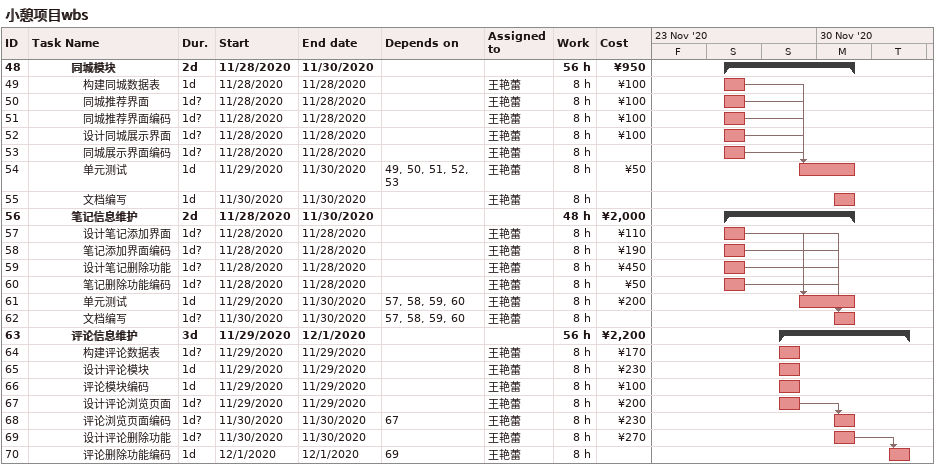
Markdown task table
小憩项目wbs

| ID | Level | Task | Duration | Start | Finish | Predecessors | Resources | Work (h) | Cost (¥) |
|---|---|---|---|---|---|---|---|---|---|
| 48 | 4 | **同城模块** | 2d | 2020-11-28 | 2020-11-30 |  |  | 56 | 950 |
| 49 | 5 | 构建同城数据表 | 1d | 2020-11-28 | 2020-11-28 |  | 王艳蕾 | 8 | 100 |
| 50 | 5 | 同城推荐界面 | 1d? | 2020-11-28 | 2020-11-28 |  | 王艳蕾 | 8 | 100 |
| 51 | 5 | 同城推荐界面编码 | 1d? | 2020-11-28 | 2020-11-28 |  | 王艳蕾 | 8 | 100 |
| 52 | 5 | 设计同城展示界面 | 1d? | 2020-11-28 | 2020-11-28 |  | 王艳蕾 | 8 | 100 |
| 53 | 5 | 同城展示界面编码 | 1d? | 2020-11-28 | 2020-11-28 |  | 王艳蕾 | 8 |  |
| 54 | 5 | 单元测试 | 1d | 2020-11-29 | 2020-11-30 | 49, 50, 51, 52, 53 | 王艳蕾 | 8 | 50 |
| 55 | 5 | 文档编写 | 1d | 2020-11-30 | 2020-11-30 |  | 王艳蕾 | 8 |  |
| 56 | 4 | **笔记信息维护** | 2d | 2020-11-28 | 2020-11-30 |  |  | 48 | 2000 |
| 57 | 5 | 设计笔记添加界面 | 1d? | 2020-11-28 | 2020-11-28 |  | 王艳蕾 | 8 | 110 |
| 58 | 5 | 笔记添加界面编码 | 1d? | 2020-11-28 | 2020-11-28 |  | 王艳蕾 | 8 | 190 |
| 59 | 5 | 设计笔记删除功能 | 1d? | 2020-11-28 | 2020-11-28 |  | 王艳蕾 | 8 | 450 |
| 60 | 5 | 笔记删除功能编码 | 1d? | 2020-11-28 | 2020-11-28 |  | 王艳蕾 | 8 | 50 |
| 61 | 5 | 单元测试 | 1d | 2020-11-29 | 2020-11-30 | 57, 58, 59, 60 | 王艳蕾 | 8 | 200 |
| 62 | 5 | 文档编写 | 1d? | 2020-11-30 | 2020-11-30 | 57, 58, 59, 60 | 王艳蕾 | 8 |  |
| 63 | 4 | **评论信息维护** | 3d | 2020-11-29 | 2020-12-01 |  |  | 56 | 2200 |
| 64 | 5 | 构建评论数据表 | 1d? | 2020-11-29 | 2020-11-29 |  | 王艳蕾 | 8 | 170 |
| 65 | 5 | 设计评论模块 | 1d | 2020-11-29 | 2020-11-29 |  | 王艳蕾 | 8 | 230 |
| 66 | 5 | 评论模块编码 | 1d | 2020-11-29 | 2020-11-29 |  | 王艳蕾 | 8 | 100 |
| 67 | 5 | 设计评论浏览页面 | 1d? | 2020-11-29 | 2020-11-29 |  | 王艳蕾 | 8 | 200 |
| 68 | 5 | 评论浏览页面编码 | 1d? | 2020-11-30 | 2020-11-30 | 67 | 王艳蕾 | 8 | 230 |
| 69 | 5 | 设计评论删除功能 | 1d? | 2020-11-30 | 2020-11-30 |  | 王艳蕾 | 8 | 270 |
| 70 | 5 | 评论删除功能编码 | 1d | 2020-12-01 | 2020-12-01 | 69 | 王艳蕾 | 8 |  |
